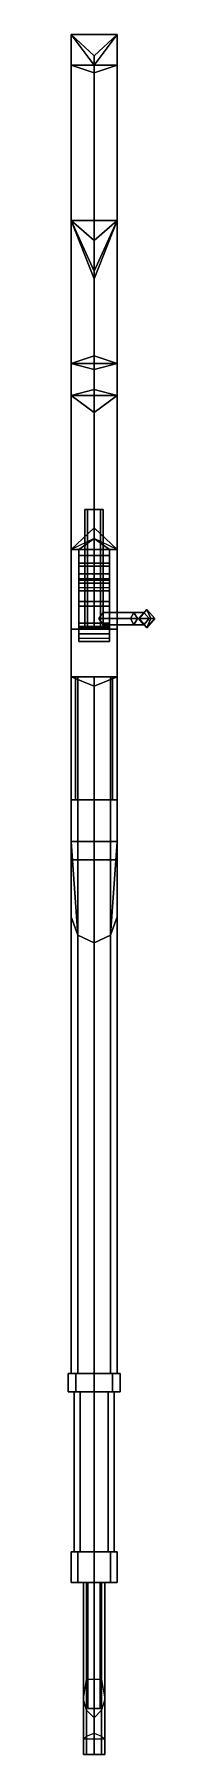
# Model space of a CAD drawing. Extents: x -0.2 to 0.4, y -11.4 to -0.2.
import ezdxf

# ---------------------------------------------------------------- set-up
doc = ezdxf.new("R2010")
doc.units = 0
doc.layers.add('RIFLE', color=7, linetype='CONTINUOUS')

msp = doc.modelspace()

# ---------------------------------------------------------------- linework, layer by layer
at = {"layer": 'RIFLE', "color": 2}
for points in [[(-0.15, -0.24, -1.45), (-0.15, -0.44, -1.51), (-0.15, -0.44, -0.44), (-0.15, -0.24, -0.45)], [(0.15, -0.24, -0.45), (0.15, -0.24, -1.45), (-0.15, -0.24, -1.45), (-0.15, -0.24, -0.45)], [(0, -0.44, -0.42), (0.15, -0.24, -0.45), (-0.15, -0.24, -0.45), (0, -0.44, -0.42)], [(-0.15, -0.24, -0.45), (-0.15, -0.44, -0.44), (0, -0.44, -0.42)], [(0.15, -0.24, -1.45), (0, -0.38, -1.56), (0, -0.38, -1.56), (-0.15, -0.24, -1.45)], [(0, -0.38, -1.56), (0, -0.49, -1.56), (-0.15, -0.44, -1.51), (-0.15, -0.24, -1.45)], [(0, -0.44, -0.42), (0.15, -0.44, -0.44), (0.15, -0.24, -0.45), (0, -0.44, -0.42)], [(0.15, -0.44, -1.51), (0, -0.49, -1.56), (0, -0.38, -1.56), (0.15, -0.24, -1.45)], [(0.15, -0.44, -0.44), (0.15, -0.44, -1.51), (0.15, -0.24, -1.45), (0.15, -0.24, -0.45)], [(-0.15, -0.44, -1.51), (-0.15, -1.45, -1.18), (-0.15, -1.45, -0.33), (-0.15, -0.44, -0.44)], [(-0.15, -0.44, -0.44), (-0.15, -1.45, -0.33), (0, -1.45, -0.3), (0, -0.44, -0.42)], [(0, -0.49, -1.56), (0, -1.45, -1.23), (-0.15, -1.45, -1.18), (-0.15, -0.44, -1.51)], [(0, -1.45, -0.3), (0.15, -1.45, -0.33), (0.15, -0.44, -0.44), (0, -0.44, -0.42)], [(0.15, -1.45, -1.18), (0, -1.45, -1.23), (0, -0.49, -1.56), (0.15, -0.44, -1.51)], [(0.15, -1.45, -0.33), (0.15, -1.45, -1.18), (0.15, -0.44, -1.51), (0.15, -0.44, -0.44)], [(-0.15, -1.45, -1.18), (-0.15, -2.38, -0.9), (-0.15, -2.38, -0.24), (-0.15, -1.45, -0.33)], [(-0.15, -1.45, -0.33), (-0.15, -2.38, -0.24), (0, -2.33, -0.21), (0, -1.45, -0.3)], [(0, -1.83, -1.15), (0, -2.38, -0.98), (-0.15, -2.38, -0.9), (-0.15, -1.45, -1.18)], [(0, -1.58, -1.3), (0, -1.78, -1.23), (-0.15, -1.45, -1.18)], [(0, -1.45, -1.23), (0, -1.58, -1.3), (-0.15, -1.45, -1.18)], [(0, -1.78, -1.23), (0, -1.83, -1.15), (-0.15, -1.45, -1.18)], [(0, -2.33, -0.21), (0.15, -2.38, -0.24), (0.15, -1.45, -0.33), (0, -1.45, -0.3)], [(0.15, -2.38, -0.9), (0, -2.38, -0.98), (0, -1.83, -1.15), (0.15, -1.45, -1.18)], [(0.15, -1.45, -1.18), (0, -1.78, -1.23), (0, -1.58, -1.3), (0.15, -1.45, -1.18)], [(0.15, -1.45, -1.18), (0, -1.83, -1.15), (0, -1.78, -1.23), (0.15, -1.45, -1.18)], [(0.15, -1.45, -1.18), (0, -1.58, -1.3), (0, -1.45, -1.23), (0.15, -1.45, -1.18)], [(0.15, -2.38, -0.24), (0.15, -2.38, -0.9), (0.15, -1.45, -1.18), (0.15, -1.45, -0.33)], [(-0.15, -2.38, -0.24), (-0.15, -2.38, -0.24), (0, -2.42, -0.21), (0, -2.33, -0.21)], [(0, -2.42, -0.21), (0.15, -2.38, -0.24), (0.15, -2.38, -0.24), (0, -2.33, -0.21)], [(-0.15, -2.38, -0.9), (-0.15, -2.59, -0.84), (-0.15, -2.59, -0.4), (-0.15, -2.38, -0.24)], [(-0.15, -2.38, -0.24), (-0.15, -2.59, -0.4), (0, -2.55, -0.32), (0, -2.42, -0.21)], [(0, -2.38, -0.98), (0, -2.59, -0.91), (-0.15, -2.59, -0.84), (-0.15, -2.38, -0.9)], [(0, -2.55, -0.32), (0.15, -2.59, -0.4), (0.15, -2.38, -0.24), (0, -2.42, -0.21)], [(0.15, -2.59, -0.84), (0, -2.59, -0.91), (0, -2.38, -0.98), (0.15, -2.38, -0.9)], [(0.15, -2.59, -0.4), (0.15, -2.59, -0.84), (0.15, -2.38, -0.9), (0.15, -2.38, -0.24)], [(-0.15, -2.59, -0.4), (-0.15, -2.59, -0.4), (0, -2.7, -0.32), (0, -2.55, -0.32)], [(0, -2.55, -0.32), (0, -2.55, -0.32), (0, -2.7, -0.32), (0.15, -2.59, -0.4)], [(-0.15, -2.59, -0.84), (-0.15, -3.59, -0.57), (-0.15, -3.59, -0.1), (-0.15, -2.59, -0.4)], [(-0.15, -2.59, -0.4), (-0.15, -3.59, -0.1), (0, -3.45, -0.07), (0, -2.7, -0.32)], [(0, -2.59, -0.91), (0, -3.52, -0.69), (-0.15, -3.59, -0.57), (-0.15, -2.59, -0.84)], [(0, -3.45, -0.07), (0.15, -3.59, -0.1), (0.15, -2.59, -0.4), (0, -2.7, -0.32)], [(0.15, -3.59, -0.57), (0, -3.52, -0.69), (0, -2.59, -0.91), (0.15, -2.59, -0.84)], [(0.15, -3.59, -0.1), (0.15, -3.59, -0.57), (0.15, -2.59, -0.84), (0.15, -2.59, -0.4)], [(0, -3.45, -0.07), (-0.15, -3.59, -0.03), (0.15, -3.59, -0.03), (0, -3.45, -0.07)], [(0, -3.45, -0.07), (-0.15, -3.59, -0.1), (-0.15, -3.59, -0.03), (0, -3.45, -0.07)], [(0.15, -3.59, -0.03), (0.15, -3.59, -0.1), (0, -3.45, -0.07)], [(-0.15, -3.59, -0.57), (-0.15, -4.42, -0.57), (-0.15, -4.42, -0.1), (-0.15, -3.59, -0.03)], [(0.15, -3.59, -0.57), (0.15, -4.42, -0.57), (-0.15, -4.42, -0.57), (-0.15, -3.59, -0.57)], [(-0.15, -3.59, -0.03), (-0.15, -4.11, -0.03), (0.15, -4.11, -0.03), (0.15, -3.59, -0.03)], [(-0.15, -3.59, -0.03), (-0.15, -4.42, -0.1), (-0.15, -4.11, -0.03), (-0.15, -3.59, -0.03)], [(0.15, -4.42, -0.1), (0.15, -4.42, -0.57), (0.15, -3.59, -0.57), (0.15, -3.59, -0.03)], [(0.15, -4.11, -0.03), (0.15, -4.42, -0.1), (0.15, -3.59, -0.03)], [(0.15, -4.11, 0.09), (0.15, -4.11, -0.03), (-0.15, -4.11, -0.03), (-0.15, -4.11, 0.09)], [(-0.15, -4.11, -0.03), (-0.15, -4.42, -0.1), (-0.15, -4.42, 0.09), (-0.15, -4.11, 0.09)], [(-0.15, -4.11, 0.09), (-0.15, -4.42, 0.09), (0.15, -4.42, 0.09), (0.15, -4.11, 0.09)], [(0.15, -4.42, 0.09), (0.15, -4.42, -0.1), (0.15, -4.11, -0.03), (0.15, -4.11, 0.09)], [(-0.15, -4.42, -0.5), (-0.15, -5.49, -0.43), (-0.15, -5.49, 0.01), (-0.15, -4.42, 0.01)], [(0.15, -4.42, -0.57), (0, -4.48, -0.57), (0, -4.48, -0.57), (-0.15, -4.42, -0.57)], [(0, -4.48, -0.57), (-0.15, -4.42, -0.5), (-0.15, -4.42, -0.5), (-0.15, -4.42, -0.57)], [(0, -4.48, -0.57), (0, -5.49, -0.5), (-0.15, -5.49, -0.43), (-0.15, -4.42, -0.5)], [(-0.15, -4.42, 0.09), (-0.15, -4.42, 0.01), (0.15, -4.42, 0.01), (0.15, -4.42, 0.09)], [(-0.15, -4.42, 0.01), (-0.15, -5.22, 0.01), (-0.121, -5.22, 0.01), (-0.121, -4.42, 0.01)], [(0.15, -4.42, -0.5), (0, -4.48, -0.57), (0, -4.48, -0.57), (0.15, -4.42, -0.57)], [(0.15, -5.49, -0.43), (0, -5.49, -0.5), (0, -4.48, -0.57), (0.15, -4.42, -0.5)], [(0.121, -4.42, 0.01), (0.121, -5.22, 0.01), (0.15, -5.22, 0.01), (0.15, -4.42, 0.01)], [(0.15, -5.49, 0.01), (0.15, -5.49, -0.43), (0.15, -4.42, -0.5), (0.15, -4.42, 0.01)], [(-0.15, -5.22, 0.01), (-0.106, -5.22, 0.116), (0.106, -5.22, 0.116), (0.15, -5.22, 0.01)], [(-0.106, -5.22, 0.116), (0, -5.22, 0.16), (0, -5.22, 0.16), (0.106, -5.22, 0.116)]]:
    msp.add_3dface(points, dxfattribs=at)
at = {"layer": 'RIFLE'}
for points in [[(-0.042, -3.33, 0.052), (-0.06, -3.33, 0.01), (-0.06, -4.11, 0.01), (-0.042, -4.11, 0.052)], [(-0.06, -3.33, 0.01), (-0.042, -3.33, -0.032), (-0.042, -4.11, -0.032), (-0.06, -4.11, 0.01)], [(0.042, -3.33, 0.052), (-0.06, -3.33, 0.01), (-0.042, -3.33, 0.052), (0, -3.33, 0.07)], [(0.06, -3.33, 0.01), (-0.042, -3.33, -0.032), (-0.06, -3.33, 0.01), (0.042, -3.33, 0.052)], [(0, -3.33, 0.07), (-0.042, -3.33, 0.052), (-0.042, -4.11, 0.052), (0, -4.11, 0.07)], [(-0.042, -3.33, -0.032), (0, -3.33, -0.05), (0, -4.11, -0.05), (-0.042, -4.11, -0.032)], [(0.042, -3.33, -0.032), (0, -3.33, -0.05), (-0.042, -3.33, -0.032), (0.06, -3.33, 0.01)], [(0.042, -3.33, 0.052), (0, -3.33, 0.07), (0, -4.11, 0.07), (0.042, -4.11, 0.052)], [(0, -3.33, -0.05), (0.042, -3.33, -0.032), (0.042, -4.11, -0.032), (0, -4.11, -0.05)], [(0.06, -3.33, 0.01), (0.042, -3.33, 0.052), (0.042, -4.11, 0.052), (0.06, -4.11, 0.01)], [(0.042, -3.33, -0.032), (0.06, -3.33, 0.01), (0.06, -4.11, 0.01), (0.042, -4.11, -0.032)], [(0, -3.52, -0.69), (0.1, -3.59, -0.69), (-0.1, -3.59, -0.69), (0, -3.52, -0.69)], [(0, -3.52, -0.69), (-0.1, -3.59, -0.69), (-0.1, -3.59, -0.57), (0, -3.52, -0.69)], [(0.1, -3.59, -0.57), (0.1, -3.59, -0.69), (0, -3.52, -0.69)], [(-0.1, -3.59, -0.69), (-0.1, -3.63, -0.69), (-0.1, -3.75, -0.57), (-0.1, -3.59, -0.57)], [(-0.1, -3.68, -0.85), (-0.1, -3.7, -0.81), (-0.1, -3.63, -0.69), (-0.1, -3.59, -0.69)], [(0.1, -3.59, -0.69), (0.1, -3.68, -0.85), (-0.1, -3.68, -0.85), (-0.1, -3.59, -0.69)], [(-0.1, -3.75, -0.57), (-0.1, -3.63, -0.69), (0.1, -3.63, -0.69), (0.1, -3.75, -0.57)], [(-0.1, -3.63, -0.69), (-0.1, -3.7, -0.81), (0.1, -3.7, -0.81), (0.1, -3.63, -0.69)], [(0.1, -3.68, -0.85), (0.1, -3.79, -0.87), (-0.1, -3.79, -0.87), (-0.1, -3.68, -0.85)], [(-0.1, -3.79, -0.87), (-0.1, -3.79, -0.82), (-0.1, -3.7, -0.81), (-0.1, -3.68, -0.85)], [(0.1, -3.75, -0.57), (0.1, -3.63, -0.69), (0.1, -3.59, -0.69), (0.1, -3.59, -0.57)], [(0.1, -3.63, -0.69), (0.1, -3.7, -0.81), (0.1, -3.68, -0.85), (0.1, -3.59, -0.69)], [(0.1, -3.7, -0.81), (0.1, -3.79, -0.82), (0.1, -3.79, -0.87), (0.1, -3.68, -0.85)], [(-0.1, -3.7, -0.81), (-0.1, -3.79, -0.82), (0.1, -3.79, -0.82), (0.1, -3.7, -0.81)], [(-0.1, -3.84, -0.57), (-0.1, -3.78, -0.57), (-0.1, -3.75, -0.67), (-0.1, -3.81, -0.67)], [(-0.1, -3.75, -0.67), (-0.1, -3.78, -0.57), (0.1, -3.78, -0.57), (0.1, -3.75, -0.67)], [(-0.1, -3.86, -0.77), (-0.1, -3.75, -0.67), (0.1, -3.75, -0.67), (0.1, -3.86, -0.77)], [(-0.1, -3.81, -0.67), (-0.1, -3.75, -0.67), (-0.1, -3.86, -0.77)], [(-0.1, -3.96, -0.87), (-0.1, -3.93, -0.82), (-0.1, -3.79, -0.82), (-0.1, -3.79, -0.87)], [(-0.1, -3.79, -0.82), (-0.1, -3.93, -0.82), (0.1, -3.93, -0.82), (0.1, -3.79, -0.82)], [(0.1, -3.79, -0.87), (0.1, -3.96, -0.87), (-0.1, -3.96, -0.87), (-0.1, -3.79, -0.87)], [(0.1, -3.75, -0.67), (0.1, -3.78, -0.57), (0.1, -3.84, -0.57), (0.1, -3.81, -0.67)], [(0.1, -3.86, -0.77), (0.1, -3.75, -0.67), (0.1, -3.81, -0.67), (0.1, -3.86, -0.77)], [(0.1, -3.79, -0.82), (0.1, -3.93, -0.82), (0.1, -3.96, -0.87), (0.1, -3.79, -0.87)], [(0.1, -3.81, -0.67), (0.1, -3.84, -0.57), (-0.1, -3.84, -0.57), (-0.1, -3.81, -0.67)], [(0.1, -3.86, -0.77), (0.1, -3.81, -0.67), (-0.1, -3.81, -0.67), (-0.1, -3.86, -0.77)], [(-0.1, -4.1, -0.79), (-0.1, -4.07, -0.75), (-0.1, -3.93, -0.82), (-0.1, -3.96, -0.87)], [(-0.1, -3.93, -0.82), (-0.1, -4.07, -0.75), (0.1, -4.07, -0.75), (0.1, -3.93, -0.82)], [(0.1, -3.96, -0.87), (0.1, -4.1, -0.79), (-0.1, -4.1, -0.79), (-0.1, -3.96, -0.87)], [(0.283, -4.04, 0.05), (0.26, -4, 0.01), (0.06, -4, 0.01), (0.03, -4.04, 0.05)], [(0.26, -4, 0.01), (0.237, -4.04, -0.03), (0.03, -4.04, -0.03), (0.06, -4, 0.01)], [(0.1, -3.93, -0.82), (0.1, -4.07, -0.75), (0.1, -4.1, -0.79), (0.1, -3.96, -0.87)], [(0.237, -4.04, -0.03), (0.26, -4, 0.01), (0.325, -4, -0.103), (0.29, -4.04, -0.123)], [(0.26, -4, 0.01), (0.283, -4.04, 0.05), (0.36, -4.04, -0.083), (0.325, -4, -0.103)], [(0.29, -4.04, -0.123), (0.325, -4, -0.103), (0.345, -3.98, -0.137), (0.293, -4.04, -0.167)], [(0.293, -4.04, -0.167), (0.345, -3.98, -0.137), (0.37, -4.04, -0.181)], [(0.325, -4, -0.103), (0.36, -4.04, -0.083), (0.397, -4.04, -0.107), (0.345, -3.98, -0.137)], [(0.345, -3.98, -0.137), (0.397, -4.04, -0.107), (0.37, -4.04, -0.181)], [(-0.1, -4.19, -0.67), (-0.1, -4.14, -0.67), (-0.1, -4.07, -0.75), (-0.1, -4.1, -0.79)], [(-0.1, -4.07, -0.75), (-0.1, -4.14, -0.67), (0.1, -4.14, -0.67), (0.1, -4.07, -0.75)], [(-0.1, -4.17, -0.57), (-0.1, -4.09, -0.57), (-0.1, -4.14, -0.67), (-0.1, -4.19, -0.67)], [(-0.1, -4.14, -0.67), (-0.1, -4.09, -0.57), (0.1, -4.09, -0.57), (0.1, -4.14, -0.67)], [(0.1, -4.1, -0.79), (0.1, -4.19, -0.67), (-0.1, -4.19, -0.67), (-0.1, -4.1, -0.79)], [(0.26, -4.08, 0.01), (0.283, -4.04, 0.05), (0.03, -4.04, 0.05), (0.06, -4.08, 0.01)], [(0.237, -4.04, -0.03), (0.26, -4.08, 0.01), (0.06, -4.08, 0.01), (0.03, -4.04, -0.03)], [(0.1, -4.07, -0.75), (0.1, -4.14, -0.67), (0.1, -4.19, -0.67), (0.1, -4.1, -0.79)], [(0.1, -4.14, -0.67), (0.1, -4.09, -0.57), (0.1, -4.17, -0.57), (0.1, -4.19, -0.67)], [(0.26, -4.08, 0.01), (0.237, -4.04, -0.03), (0.29, -4.04, -0.123), (0.325, -4.08, -0.103)], [(0.283, -4.04, 0.05), (0.26, -4.08, 0.01), (0.325, -4.08, -0.103), (0.36, -4.04, -0.083)], [(0.325, -4.08, -0.103), (0.29, -4.04, -0.123), (0.293, -4.04, -0.167), (0.345, -4.1, -0.137)], [(0.345, -4.1, -0.137), (0.293, -4.04, -0.167), (0.37, -4.04, -0.181)], [(0.36, -4.04, -0.083), (0.325, -4.08, -0.103), (0.345, -4.1, -0.137), (0.397, -4.04, -0.107)], [(0.397, -4.04, -0.107), (0.345, -4.1, -0.137), (0.37, -4.04, -0.181)], [(0.1, -4.19, -0.67), (0.1, -4.17, -0.57), (-0.1, -4.17, -0.57), (-0.1, -4.19, -0.67)], [(-0.106, -4.42, 0.046), (-0.121, -4.42, 0.01), (-0.121, -5.22, 0.01), (-0.106, -5.22, 0.046)], [(0, -4.42, 0.09), (-0.106, -4.42, 0.046), (-0.106, -5.22, 0.046), (0, -5.22, 0.09)], [(0.106, -4.42, 0.046), (0, -4.42, 0.09), (0, -5.22, 0.09), (0.106, -5.22, 0.046)], [(0.121, -4.42, 0.01), (0.106, -4.42, 0.046), (0.106, -5.22, 0.046), (0.121, -5.22, 0.01)], [(-0.106, -5.22, 0.116), (-0.15, -5.22, 0.01), (-0.15, -5.49, 0.01), (-0.106, -5.49, 0.116)], [(0, -5.22, 0.16), (-0.106, -5.22, 0.116), (-0.106, -5.49, 0.116), (0, -5.49, 0.16)], [(0.106, -5.22, 0.116), (0, -5.22, 0.16), (0, -5.49, 0.16), (0.106, -5.49, 0.116)], [(0.15, -5.22, 0.01), (0.106, -5.22, 0.116), (0.106, -5.49, 0.116), (0.15, -5.49, 0.01)], [(-0.106, -5.49, 0.116), (-0.15, -5.49, 0.01), (-0.15, -5.61, 0.07), (-0.106, -5.61, 0.176)], [(-0.15, -5.49, -0.43), (0, -5.49, -0.5), (0, -6.15, -0.43), (-0.106, -6.1, -0.386)], [(-0.15, -5.49, -0.43), (-0.15, -5.49, -0.43), (-0.106, -6.1, -0.386), (-0.15, -5.98, -0.28)], [(-0.15, -5.49, 0.01), (-0.15, -5.49, -0.43), (-0.15, -5.98, -0.28), (-0.15, -5.61, 0.07)], [(0, -5.49, 0.16), (-0.106, -5.49, 0.116), (-0.106, -5.61, 0.176), (0, -5.61, 0.22)], [(0.106, -5.49, 0.116), (0, -5.49, 0.16), (0, -5.61, 0.22), (0.106, -5.61, 0.176)], [(0, -5.49, -0.5), (0.15, -5.49, -0.43), (0.106, -6.1, -0.386), (0, -6.15, -0.43)], [(0.15, -5.49, 0.01), (0.106, -5.49, 0.116), (0.106, -5.61, 0.176), (0.15, -5.61, 0.07)], [(0.15, -5.49, -0.43), (0.15, -5.49, -0.43), (0.15, -5.98, -0.28), (0.106, -6.1, -0.386)], [(0.15, -5.49, -0.43), (0.15, -5.49, 0.01), (0.15, -5.61, 0.07), (0.15, -5.98, -0.28)], [(-0.15, -5.61, 0.07), (-0.15, -5.98, -0.28), (-0.15, -8.95, -0.18), (-0.15, -8.95, -0.01)], [(-0.106, -5.61, 0.176), (-0.15, -5.61, 0.07), (-0.15, -8.95, -0.01), (-0.106, -8.95, 0.096)], [(0, -5.61, 0.22), (-0.106, -5.61, 0.176), (-0.106, -8.95, 0.096), (0, -8.95, 0.14)], [(0.106, -5.61, 0.176), (0, -5.61, 0.22), (0, -8.95, 0.14), (0.106, -8.95, 0.096)], [(0.15, -5.61, 0.07), (0.106, -5.61, 0.176), (0.106, -8.95, 0.096), (0.15, -8.95, -0.01)], [(0.15, -5.98, -0.28), (0.15, -5.61, 0.07), (0.15, -8.95, -0.01), (0.15, -8.95, -0.18)], [(-0.15, -5.98, -0.28), (-0.106, -6.1, -0.386), (-0.106, -8.95, -0.286), (-0.15, -8.95, -0.18)], [(0.106, -6.1, -0.386), (0.15, -5.98, -0.28), (0.15, -8.95, -0.18), (0.106, -8.95, -0.286)], [(-0.106, -6.1, -0.386), (0, -6.15, -0.43), (0, -8.95, -0.33), (-0.106, -8.95, -0.286)], [(0, -6.15, -0.43), (0.106, -6.1, -0.386), (0.106, -8.95, -0.286), (0, -8.95, -0.33)], [(-0.12, -8.95, 0.1), (-0.17, -8.95, -0.02), (-0.17, -9.07, -0.02), (-0.12, -9.07, 0.1)], [(-0.17, -8.95, -0.21), (-0.12, -8.95, -0.33), (-0.12, -9.07, -0.33), (-0.17, -9.07, -0.21)], [(-0.17, -8.95, -0.02), (-0.17, -8.95, -0.21), (-0.17, -9.07, -0.21), (-0.17, -9.07, -0.02)], [(-0.15, -8.95, -0.18), (-0.106, -8.95, -0.286), (-0.12, -8.95, -0.33), (-0.17, -8.95, -0.21)], [(-0.15, -8.95, -0.01), (-0.15, -8.95, -0.18), (-0.17, -8.95, -0.21), (-0.17, -8.95, -0.02)], [(-0.106, -8.95, 0.096), (-0.15, -8.95, -0.01), (-0.17, -8.95, -0.02), (-0.12, -8.95, 0.1)], [(0, -8.95, 0.15), (-0.12, -8.95, 0.1), (-0.12, -9.07, 0.1), (0, -9.07, 0.15)], [(-0.12, -8.95, -0.33), (0, -8.95, -0.38), (0, -9.07, -0.38), (-0.12, -9.07, -0.33)], [(0, -8.95, 0.14), (-0.106, -8.95, 0.096), (-0.12, -8.95, 0.1), (0, -8.95, 0.15)], [(-0.106, -8.95, -0.286), (0, -8.95, -0.33), (0, -8.95, -0.38), (-0.12, -8.95, -0.33)], [(0.12, -8.95, 0.1), (0, -8.95, 0.15), (0, -9.07, 0.15), (0.12, -9.07, 0.1)], [(0, -8.95, -0.38), (0.12, -8.95, -0.33), (0.12, -9.07, -0.33), (0, -9.07, -0.38)], [(0.106, -8.95, 0.096), (0, -8.95, 0.14), (0, -8.95, 0.15), (0.12, -8.95, 0.1)], [(0, -8.95, -0.33), (0.106, -8.95, -0.286), (0.12, -8.95, -0.33), (0, -8.95, -0.38)], [(0.15, -8.95, -0.01), (0.106, -8.95, 0.096), (0.12, -8.95, 0.1), (0.17, -8.95, -0.02)], [(0.106, -8.95, -0.286), (0.15, -8.95, -0.18), (0.17, -8.95, -0.21), (0.12, -8.95, -0.33)], [(0.17, -8.95, -0.02), (0.12, -8.95, 0.1), (0.12, -9.07, 0.1), (0.17, -9.07, -0.02)], [(0.12, -8.95, -0.33), (0.17, -8.95, -0.21), (0.17, -9.07, -0.21), (0.12, -9.07, -0.33)], [(0.15, -8.95, -0.18), (0.15, -8.95, -0.01), (0.17, -8.95, -0.02), (0.17, -8.95, -0.21)], [(0.17, -8.95, -0.21), (0.17, -8.95, -0.02), (0.17, -9.07, -0.02), (0.17, -9.07, -0.21)], [(-0.17, -9.07, -0.02), (-0.17, -9.07, -0.21), (-0.13, -9.07, -0.14), (-0.13, -9.07, -0.06)], [(-0.12, -9.07, 0.1), (-0.17, -9.07, -0.02), (-0.13, -9.07, -0.06), (-0.092, -9.07, 0.032)], [(-0.17, -9.07, -0.21), (-0.12, -9.07, -0.33), (-0.092, -9.07, -0.232), (-0.13, -9.07, -0.14)], [(-0.092, -9.07, 0.032), (-0.13, -9.07, -0.06), (-0.13, -10.11, -0.06), (-0.092, -10.11, 0.032)], [(-0.13, -9.07, -0.14), (-0.092, -9.07, -0.232), (-0.092, -10.11, -0.232), (-0.13, -10.11, -0.14)], [(-0.13, -9.07, -0.06), (-0.13, -9.07, -0.14), (-0.13, -10.11, -0.14), (-0.13, -10.11, -0.06)], [(0, -9.07, 0.15), (-0.12, -9.07, 0.1), (-0.092, -9.07, 0.032), (0, -9.07, 0.07)], [(-0.12, -9.07, -0.33), (0, -9.07, -0.38), (0, -9.07, -0.27), (-0.092, -9.07, -0.232)], [(0, -9.07, 0.07), (-0.092, -9.07, 0.032), (-0.092, -10.11, 0.032), (0, -10.11, 0.07)], [(-0.092, -9.07, -0.232), (0, -9.07, -0.27), (0, -10.11, -0.27), (-0.092, -10.11, -0.232)], [(0.092, -9.07, 0.032), (0, -9.07, 0.07), (0, -10.11, 0.07), (0.092, -10.11, 0.032)], [(0, -9.07, -0.27), (0.092, -9.07, -0.232), (0.092, -10.11, -0.232), (0, -10.11, -0.27)], [(0.12, -9.07, 0.1), (0, -9.07, 0.15), (0, -9.07, 0.07), (0.092, -9.07, 0.032)], [(0, -9.07, -0.38), (0.12, -9.07, -0.33), (0.092, -9.07, -0.232), (0, -9.07, -0.27)], [(0.13, -9.07, -0.06), (0.092, -9.07, 0.032), (0.092, -10.11, 0.032), (0.13, -10.11, -0.06)], [(0.092, -9.07, -0.232), (0.13, -9.07, -0.14), (0.13, -10.11, -0.14), (0.092, -10.11, -0.232)], [(0.17, -9.07, -0.02), (0.12, -9.07, 0.1), (0.092, -9.07, 0.032), (0.13, -9.07, -0.06)], [(0.12, -9.07, -0.33), (0.17, -9.07, -0.21), (0.13, -9.07, -0.14), (0.092, -9.07, -0.232)], [(0.13, -9.07, -0.14), (0.13, -9.07, -0.06), (0.13, -10.11, -0.06), (0.13, -10.11, -0.14)], [(0.17, -9.07, -0.21), (0.17, -9.07, -0.02), (0.13, -9.07, -0.06), (0.13, -9.07, -0.14)], [(-0.106, -10.11, 0.066), (-0.15, -10.11, -0.04), (-0.15, -10.31, -0.04), (-0.106, -10.31, 0.066)], [(-0.15, -10.11, -0.18), (-0.106, -10.11, -0.286), (-0.106, -10.31, -0.286), (-0.15, -10.31, -0.18)], [(-0.15, -10.11, -0.04), (-0.15, -10.11, -0.18), (-0.15, -10.31, -0.18), (-0.15, -10.31, -0.04)], [(-0.13, -10.11, -0.06), (-0.13, -10.11, -0.14), (-0.15, -10.11, -0.18), (-0.15, -10.11, -0.04)], [(-0.092, -10.11, 0.032), (-0.13, -10.11, -0.06), (-0.15, -10.11, -0.04), (-0.106, -10.11, 0.066)], [(-0.13, -10.11, -0.14), (-0.092, -10.11, -0.232), (-0.106, -10.11, -0.286), (-0.15, -10.11, -0.18)], [(0, -10.11, 0.11), (-0.106, -10.11, 0.066), (-0.106, -10.31, 0.066), (0, -10.31, 0.11)], [(-0.106, -10.11, -0.286), (0, -10.11, -0.33), (0, -10.31, -0.33), (-0.106, -10.31, -0.286)], [(0, -10.11, 0.07), (-0.092, -10.11, 0.032), (-0.106, -10.11, 0.066), (0, -10.11, 0.11)], [(-0.092, -10.11, -0.232), (0, -10.11, -0.27), (0, -10.11, -0.33), (-0.106, -10.11, -0.286)], [(0.106, -10.11, 0.066), (0, -10.11, 0.11), (0, -10.31, 0.11), (0.106, -10.31, 0.066)], [(0, -10.11, -0.33), (0.106, -10.11, -0.286), (0.106, -10.31, -0.286), (0, -10.31, -0.33)], [(0.092, -10.11, 0.032), (0, -10.11, 0.07), (0, -10.11, 0.11), (0.106, -10.11, 0.066)], [(0, -10.11, -0.27), (0.092, -10.11, -0.232), (0.106, -10.11, -0.286), (0, -10.11, -0.33)], [(0.13, -10.11, -0.06), (0.092, -10.11, 0.032), (0.106, -10.11, 0.066), (0.15, -10.11, -0.04)], [(0.092, -10.11, -0.232), (0.13, -10.11, -0.14), (0.15, -10.11, -0.18), (0.106, -10.11, -0.286)], [(0.15, -10.11, -0.04), (0.106, -10.11, 0.066), (0.106, -10.31, 0.066), (0.15, -10.31, -0.04)], [(0.106, -10.11, -0.286), (0.15, -10.11, -0.18), (0.15, -10.31, -0.18), (0.106, -10.31, -0.286)], [(0.13, -10.11, -0.14), (0.13, -10.11, -0.06), (0.15, -10.11, -0.04), (0.15, -10.11, -0.18)], [(0.15, -10.11, -0.18), (0.15, -10.11, -0.04), (0.15, -10.31, -0.04), (0.15, -10.31, -0.18)], [(-0.15, -10.31, -0.04), (-0.15, -10.31, -0.18), (-0.106, -10.31, -0.286), (-0.106, -10.31, 0.066)], [(-0.106, -10.31, 0.066), (-0.106, -10.31, -0.286), (0, -10.31, -0.33), (0, -10.31, 0.11)], [(-0.049, -10.31, 0.059), (-0.07, -10.31, 0.01), (-0.07, -11.43, 0.01), (-0.049, -11.43, 0.059)], [(-0.07, -10.31, 0.01), (-0.049, -10.31, -0.039), (-0.049, -11.43, -0.039), (-0.07, -11.43, 0.01)], [(0, -10.31, 0.08), (-0.049, -10.31, 0.059), (-0.049, -11.43, 0.059), (0, -11.43, 0.08)], [(-0.049, -10.31, -0.039), (0, -10.31, -0.06), (0, -11.43, -0.06), (-0.049, -11.43, -0.039)], [(0, -10.31, -0.12), (-0.04, -10.31, -0.16), (-0.04, -11.13, -0.16), (0, -11.13, -0.12)], [(-0.04, -10.31, -0.16), (0, -10.31, -0.2), (0, -11.13, -0.2), (-0.04, -11.13, -0.16)], [(0.049, -10.31, 0.059), (0, -10.31, 0.08), (0, -11.43, 0.08), (0.049, -11.43, 0.059)], [(0, -10.31, -0.06), (0.049, -10.31, -0.039), (0.049, -11.43, -0.039), (0, -11.43, -0.06)], [(0.04, -10.31, -0.16), (0, -10.31, -0.12), (0, -11.13, -0.12), (0.04, -11.13, -0.16)], [(0, -10.31, -0.2), (0.04, -10.31, -0.16), (0.04, -11.13, -0.16), (0, -11.13, -0.2)], [(0, -10.31, 0.11), (0, -10.31, -0.33), (0.106, -10.31, -0.286), (0.106, -10.31, 0.066)], [(0.07, -10.31, 0.01), (0.049, -10.31, 0.059), (0.049, -11.43, 0.059), (0.07, -11.43, 0.01)], [(0.049, -10.31, -0.039), (0.07, -10.31, 0.01), (0.07, -11.43, 0.01), (0.049, -11.43, -0.039)], [(0.106, -10.31, 0.066), (0.106, -10.31, -0.286), (0.15, -10.31, -0.18), (0.15, -10.31, -0.04)], [(-0.07, -11.07, 0.24), (-0.049, -10.94, 0.191), (-0.049, -11.33, 0.191), (-0.07, -11.33, 0.24)], [(-0.049, -10.94, 0.191), (0, -10.94, 0.17), (0, -11.33, 0.17), (-0.049, -11.33, 0.191)], [(0, -10.87, 0.08), (0, -10.94, 0.17), (0, -11.33, 0.17), (0, -11.33, 0.08)], [(0, -10.87, 0.08), (0, -10.94, 0.17), (0, -11.33, 0.17), (0, -11.33, 0.08)], [(0, -10.94, 0.17), (0.049, -10.94, 0.191), (0.049, -11.33, 0.191), (0, -11.33, 0.17)], [(0.049, -10.94, 0.191), (0.07, -11.07, 0.24), (0.07, -11.33, 0.24), (0.049, -11.33, 0.191)], [(-0.049, -11.14, 0.289), (-0.07, -11.07, 0.24), (-0.07, -11.33, 0.24), (-0.049, -11.31, 0.289)], [(0.07, -11.07, 0.24), (0.049, -11.14, 0.289), (0.049, -11.31, 0.289), (0.07, -11.33, 0.24)], [(0, -11.19, 0.31), (-0.049, -11.14, 0.289), (-0.049, -11.31, 0.289), (0, -11.29, 0.31)], [(0, -11.13, -0.12), (-0.04, -11.13, -0.16), (0, -11.13, -0.2), (0.04, -11.13, -0.16)], [(0.049, -11.14, 0.289), (0, -11.19, 0.31), (0, -11.29, 0.31), (0.049, -11.31, 0.289)], [(0, -11.43, 0.08), (-0.049, -11.43, 0.059), (-0.07, -11.43, 0.01), (0.049, -11.43, 0.059)], [(0.049, -11.43, 0.059), (-0.07, -11.43, 0.01), (-0.049, -11.43, -0.039), (0.07, -11.43, 0.01)], [(0.07, -11.43, 0.01), (-0.049, -11.43, -0.039), (0, -11.43, -0.06), (0.049, -11.43, -0.039)]]:
    msp.add_3dface(points, dxfattribs=at)

doc.saveas('drawing.dxf')
